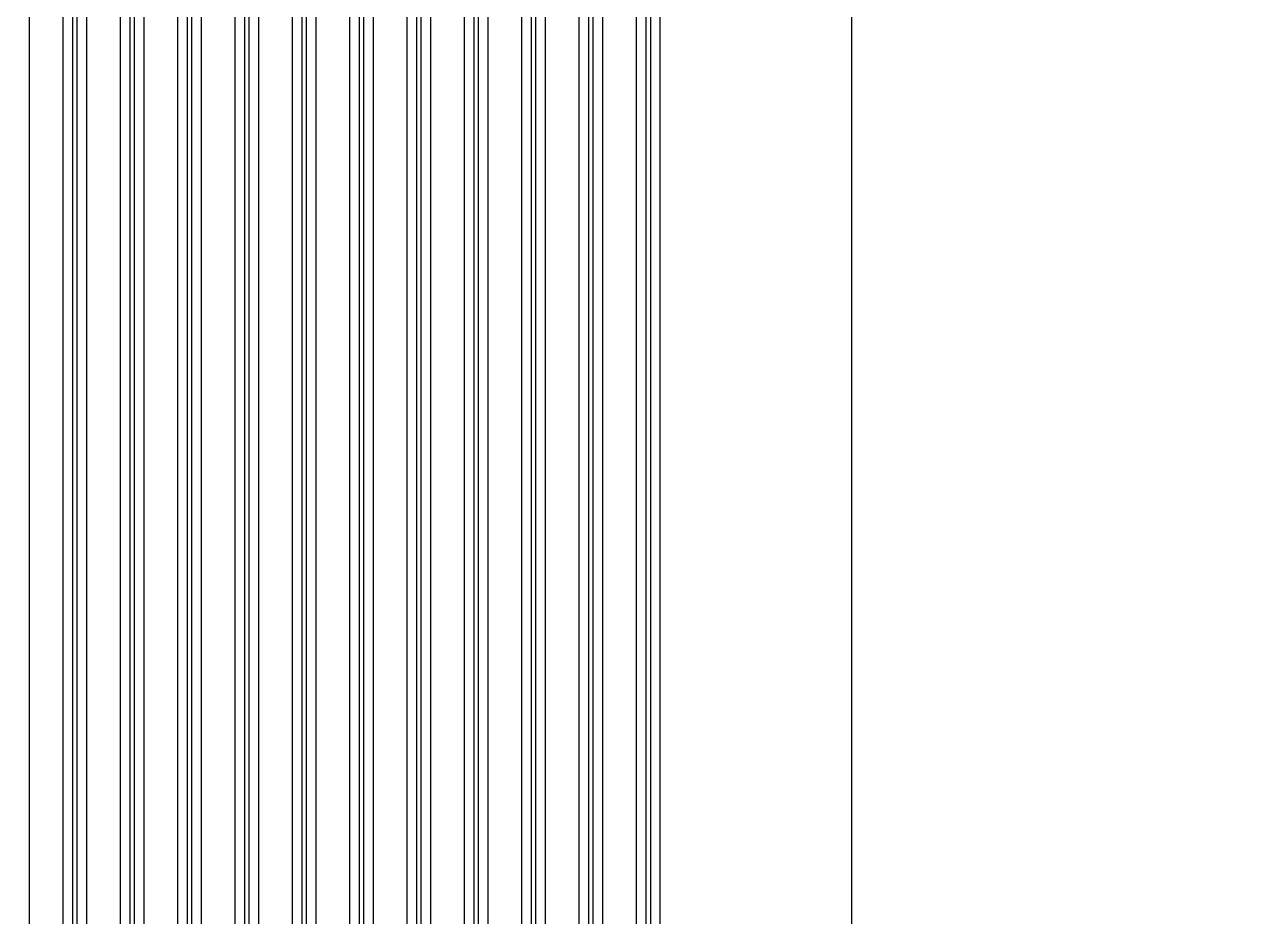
# Model space of a CAD drawing. Header units: metres. Extents: x -1805 to 1655, y -683 to 39617.
# Drawn here: x 512 to 1030, y 4104 to 4477 of the extents above; entities that cross this region are included whole.
import ezdxf

# ---------------------------------------------------------------- set-up
doc = ezdxf.new("R2010")
doc.units = ezdxf.units.M
doc.layers.add('Etching', color=5, linetype='CONTINUOUS')
doc.layers.add('Metal', color=4, linetype='CONTINUOUS')

msp = doc.modelspace()

# ---------------------------------------------------------------- linework, layer by layer
at = {"layer": 'Etching'}
for points in [[(1030, 11433.07), (860.07, 9457.15), (860.06, 9457.03), (858.3, 9436.51), (858, 9436.51), (858, 3836.51), (35.26, -497.72)], [(514, 2493.83), (514, 9134.24)], [(528, 9134.24), (528, 2620.82)], [(538, 2620.82), (538, 9134.24)], [(552, 9134.24), (552, 2747.8)], [(562, 2747.8), (562, 9134.24)], [(576, 9134.24), (576, 2874.79)], [(586, 2874.79), (586, 9134.24)], [(600, 9134.24), (600, 3001.77)], [(610, 3001.77), (610, 9134.24)], [(624, 9134.24), (624, 3128.75)], [(634, 3128.75), (634, 9134.24)], [(648, 9134.24), (648, 3255.74)], [(658, 3255.74), (658, 9134.24)], [(672, 9134.24), (672, 3382.72)], [(682, 3382.72), (682, 9134.24)], [(696, 9134.24), (696, 3509.71)], [(706, 3509.71), (706, 9134.24)], [(720, 9134.24), (720, 3636.69)], [(730, 3636.69), (730, 9134.24)], [(744, 9134.24), (744, 3763.67)], [(754, 3763.67), (754, 9134.24)], [(768, 9134.24), (768, 3890.66)], [(778, 3890.66), (778, 9134.24)]]:
    msp.add_lwpolyline(points, dxfattribs=at)
at = {"layer": 'Metal'}
for points in [[(534, 2617), (534, 9436.51), (532, 9436.51), (532, 9436.51), (532, 2617)], [(558, 2743.99), (558, 9436.51), (556, 9436.51), (556, 9436.51), (556, 2743.99)], [(580, 9436.51), (580, 2870.97)], [(582, 2870.97), (582, 9436.51)], [(604, 9436.51), (604, 2997.96)], [(606, 2997.96), (606, 9436.51)], [(628, 9436.51), (628, 3124.94)], [(630, 3124.94), (630, 9436.51)], [(652, 9436.51), (652, 3251.92)], [(654, 3251.92), (654, 9436.51)], [(676, 9436.51), (676, 3378.91)], [(678, 3378.91), (678, 9436.51)], [(700, 9436.51), (700, 3505.89)], [(702, 3505.89), (702, 9436.51)], [(724, 9436.51), (724, 3632.88)], [(726, 3632.88), (726, 9436.51)], [(748, 9436.51), (748, 3759.86)], [(750, 3759.86), (750, 9436.51)], [(772, 9436.51), (772, 3886.85)], [(774, 3886.85), (774, 9436.51)]]:
    msp.add_lwpolyline(points, dxfattribs=at)

doc.saveas('drawing.dxf')
